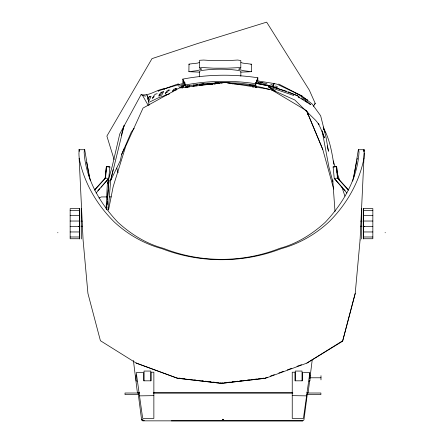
<?xml version="1.0" encoding="UTF-8"?>
<svg xmlns="http://www.w3.org/2000/svg" width="443" height="443" viewBox="0 0 443 443"><rect width="100%" height="100%" fill="white"/><g stroke="black" fill="none" stroke-linecap="round" stroke-linejoin="round"><path stroke-width="0.66" d="M106.082 208.67L107.356 183.668L112.262 166.092L119.776 133.93L141.09 94.581C149.413 96.519 156.728 89.309 164.962 88.639M360.081 239.956L364.207 152.896L363.681 149.895L364.185 149.723L364.052 151.44L364.185 149.723L358.354 149.723L353.641 178.213M363.958 158.245L364.207 152.896M182.328 86.053L181.685 87.936M106.824 209.406L106.979 207.363M107.178 204.627L107.433 201.216M107.533 199.848L108.291 189.61M108.397 188.242L109.006 180.052L106.564 209.788M108.308 209.545L110.672 180.312L113.131 169.713M306.811 363.122L342.589 341.254L355.214 293.427L360.081 239.945M94.68 189.687L105.235 178.103L106.37 166.634L109.886 166.945L108.751 178.413L96.076 193.059M106.652 166.64L105.517 178.103L94.581 190.224M105.08 178.535L106.37 166.634L109.886 166.945M309.663 380.504L308.134 392.814L306.755 392.814M309.89 378.66L312.293 359.301M182.942 87.249L181.774 87.144L185.844 85.084L185.213 84.358L181.575 84.818M309.79 373.106L303.422 418.413L292.236 418.413L292.236 372.209L295.032 372.209L295.032 380.819L302.353 380.819L302.353 372.292M309.629 374.246L309.851 372.657L303.361 372.341M207.291 83.173L207.147 84.098L210.624 83.622M147.264 97.2L147.519 95.843L146.312 94.924M108.529 210.076L113.131 186.802L125.746 146.24L143.045 108.059L179.282 88.013L225.243 82.404L271.016 89.503L306.6 110.722L322.77 149.441L333.723 189.078M352.717 181.071L356.792 160.903M357.064 159.563L357.335 158.217M124.394 148.062L121.637 154.491L120.346 160.554L110.523 180.794M110.672 180.312L124.106 125.513L121.188 135.674M199.693 85.277L199.976 84.214M342.589 341.254L355.214 293.427M108.446 181.082L108.541 180.75M203.121 84.691L203.398 83.716M193.176 86.612L193.785 84.785M273.37 85.3L273.995 83.55L277.202 84.22L302.098 96.125L312.138 104.022L320.643 115.745L325.932 136.798L328.462 151.246L327.222 145.858M185.905 87.376L186.287 86.313L187.804 85.721M196.542 85.914L197.152 84.248M227.259 82.763L238.162 83.046L255.628 85.062L255.628 83.727L257.832 77.769C232.968 73.981 207.546 74.396 182.837 79.098L182.837 82.769M255.628 85.062L257.377 79.208L257.377 81.119M255.628 87.293L256.076 86.069L238.367 84.032L234.22 83.921M256.514 86.014L256.076 87.188L256.076 86.069M256.065 87.432L256.508 86.241M182.461 88.179L182.865 87.088M363.947 158.4C359.14 182.671 346.321 204.771 328.717 222.12C315.261 234.535 298.92 243.849 281.216 248.673C243.157 263.391 199.987 263.391 161.933 248.673C144.23 243.849 127.883 234.535 114.427 222.12C96.89 204.827 84.076 182.821 79.242 158.638C79.053 155.775 78.572 152.713 79.435 149.906L78.965 149.723L79.103 151.44M188.995 87.127L189.482 85.466M255.772 82.531L258.712 82.968L258.363 82.902L258.712 82.044L266.924 83.672M199.428 72.148L188.89 71.688L197.556 70.609L201.72 69.147L199.555 67.89L202.639 67.546L213.415 68.178L226.894 68.178L239.386 67.618L240.804 68.012L238.589 69.147L242.753 70.609L251.419 71.688L240.881 72.148M147.652 98.905L148.665 97.078L151.057 96.17L149.13 100.517L148.239 101.325M188.563 85.898L188.153 86.861L187.239 87.288M107.356 183.668L108.446 181.126M121.637 154.491L131.289 132.103L134.196 128.232M147.951 99.625L149.501 96.269M152.525 98.811C153.389 96.557 154.325 93.65 157.265 93.733M168.805 89.713L167.537 92.072L165.51 92.947M162.116 91.751L160.809 94.165L158.838 95.167M175.832 90.411L176.901 88.373L173.628 89.248L172.382 91.767L173.003 91.806M175.749 88.356L174.769 90.084L172.704 90.826M307.547 114.792L308.705 113.103M313.339 106.331L315.272 103.512L309.314 90.112L266.658 22.15L197.694 43.497L151.999 58.631L106.885 136.079L114.106 159.574M273.995 83.55L272.539 86.723L297.469 95.544L298.759 96.618M97.848 190.745L99.642 188.724M100.987 187.206L108.751 178.413L105.235 178.103M188.89 71.688L188.995 64.085L197.556 63.111L199.339 62.48M154.336 96.663L152.431 97.798M335.008 211.499L332.887 181.94L328.878 166.895L322.083 130.624L324.464 137.917C321.795 131.792 320.167 125.087 315.516 120.186L294.794 99.974L275.795 91.513L268.469 86.806L269.433 86.075L286.355 91.175M275.513 91.153L268.469 86.806L269.477 86.075L270.612 86.778M314.17 104.304L315.272 103.512M179.515 87.559L185.844 85.084M240.97 62.48L242.753 63.111L251.419 64.191L250.871 64.385M342.732 340.717L306.8 363.144L265.65 378.217L221.572 383.372L177.488 378.261L136.328 363.166L100.417 340.722L87.93 293.427L83.079 239.956L79.142 158.245M298.205 97.659L299.379 96.973L299.042 97.394L310.831 104.703L300.836 96.369M149.38 102.128L157.946 98.008L169.586 93.816M98.977 198.032L101.342 196.941L106.724 196.925M196.011 85.172L193.386 85.887M265.296 377.968L267.234 377.259M270.468 376.074L274.35 374.651M278.874 372.995L283.398 371.339M287.274 369.916L291.804 368.26M296.971 366.361L301.5 364.705M202.689 83.943L200.037 84.558M158.522 90.942L158.001 91.103L178.324 83.849L179.016 84.58C179.936 84.469 175.81 85.61 179.016 84.58L163.91 88.993L164.419 89.392M179.393 84.486L185.119 82.83M78.455 226.65L79.734 226.334L70.155 226.334M218.211 82.725L214.694 83.079M144.352 420.628L142.524 420.772L141.588 419.632L138.122 393.019M199.904 85.333L203.763 84.613M200.59 85.289L201.681 85.1M218.416 83.528L219.783 83.301M221.146 83.079L225.243 82.404L230.62 83.461M182.837 79.098L185.523 84.967C208.62 80.571 232.387 80.183 255.628 83.727M185.645 87.227L189.687 86.612M193.059 86.097L197.102 85.482M199.799 85.073L212.823 84.026M209.965 84.425L212.557 84.081M206.997 84.059L210.923 83.478M178.557 86.119L185.7 85.128M207.634 83.378L209.401 83.134M262.754 378.289L264.028 378.128M222.796 382.94L220.154 382.935M224.834 382.702L226.196 382.547M228.234 382.309L230.271 382.076M232.309 381.838L233.666 381.678M235.709 381.445L237.747 381.207M239.785 380.969L241.823 380.736M243.86 380.498L245.217 380.343M247.255 380.105L249.298 379.867M251.336 379.634L253.374 379.396M254.731 379.236L256.768 379.003M258.806 378.765L260.844 378.527M221.406 383.35L265.65 378.217M214.894 83.035L216.217 82.885M217.541 82.736L218.864 82.586M220.188 82.442L221.511 82.293M213.864 83.937L215.819 83.716M169.979 89.995L166.784 91.025L165.272 93.916L167.039 94.564M346.924 193.059L334.249 178.413L333.114 166.945L336.63 166.634L337.92 178.535M358.354 149.723L358.431 149.717A61.893 2.78 -87.1 0 1 358.996 152.287C357.501 178.739 343.164 203.359 325.228 222.32C312.249 234.181 296.832 243.811 279.716 248.346C242.614 263.031 200.529 263.031 163.428 248.346C146.312 243.811 130.895 234.181 117.916 222.32C99.98 203.359 85.643 178.739 84.148 152.287A61.893 2.78 87.1 0 1 84.713 149.717L89.392 177.538M214.202 83.943L215.575 83.854M142.74 372.341L136.25 372.657L142.679 418.413L153.865 418.413L153.865 372.209L151.069 372.209L151.069 380.819L143.748 380.819L143.748 372.292M84.79 149.723L78.976 149.728M139.512 395.865L153.865 395.643M109.332 196.897L111.287 196.88M333.114 166.945L336.63 166.634L337.765 178.103L348.32 189.687M337.765 178.103L334.249 178.413L342.013 187.206M171.33 420.85L302.641 420.85L303.671 420.329L303.976 419.626L307.442 393.019L320.893 393.019L320.893 394.597L306.877 394.597M70.155 210.386L79.734 210.386M363.266 210.386L372.845 210.386M70.155 215.414L79.734 215.414M363.266 215.414L372.845 215.414M70.155 221.035L79.734 221.035M363.266 221.035L372.845 221.035M80.969 221.14L82.298 221.14M360.702 221.14L362.031 221.14M80.969 226.229L82.298 226.229M360.702 226.229L362.031 226.229M372.845 226.334L363.266 226.334L364.545 226.65M70.155 231.96L79.734 231.96L79.734 208.636L70.155 208.636L70.155 238.738L79.734 238.738L79.734 232.226M372.845 231.96L363.266 231.96L363.266 208.636L372.845 208.636L372.845 238.738L363.266 238.738L363.266 232.226M70.155 236.983L79.734 236.983M363.266 236.983L372.845 236.983M309.674 377.785L320.981 377.785M139.479 392.814L137.413 392.814L133.404 360.486M153.25 392.814L292.302 392.814M139.501 393.019L125.015 393.019L125.015 394.597L138.371 394.597M153.317 393.019L292.878 393.019M142.917 420.85L302.641 420.85L301.207 420.628M292.236 395.643L306.589 395.865M223.172 82.653L202.8 83.672L185.523 86.302L185.523 84.967M252.266 86.906L253.612 87.061M178.955 378.067L180.312 378.228M183.025 378.549L184.382 378.704M190.484 379.424L191.841 379.585M194.555 379.906L195.911 380.061M197.943 380.304L199.3 380.459M202.014 380.781L203.37 380.941M205.408 381.179L207.44 381.417M209.478 381.661L210.835 381.816M212.867 382.06L214.899 382.298M177.178 378.145L221.572 383.372M255.7 82.83L256.923 82.979M216.937 382.536L218.222 382.697M257.051 80.809L274.228 83.55L272.711 86.723L255.844 83.301M260.24 82.326L262.605 82.752M263.242 83.971L277.534 87.692M258.363 82.902L262.206 83.622M141.09 94.581L142.607 95.527L145.642 96.114M231.966 83.727L233.306 83.993M257.97 83.688L269.477 86.075L270.523 86.778M249.243 84.812L262.627 87.609L269.682 89.652M189.438 64.385L188.89 64.191M270.8 84.558L273.835 85.327M271.609 90.211L275.457 91.33M275.54 85.953L277.379 86.54M268.469 86.806L293.814 95.511M177.488 378.261L136.079 363L136.328 363.166M288.277 91.845L298.233 96.286M294.628 92.554L302.098 96.125L278.713 84.054M304.291 98.329L305.46 98.977M306.622 99.631L307.785 100.284L303.128 97.443M301.672 98.518L303.389 99.681M305.105 100.838L307.398 102.383M309.114 103.54L310.831 104.703M318.727 123.962L318.495 123.769L319.181 124.422M348.42 190.224L337.483 178.103L336.348 166.64M343.358 188.724L345.152 190.745M142.607 95.527L148.233 105.451M323.739 128.476C329.742 139.551 331.879 152.11 333.823 164.403M306.6 110.722L322.77 149.441M323.595 128.409L324.675 131.366M323.18 127.003L325.112 132.512M339.787 180.766L337.007 172.438M341.719 186.531L344.936 196.144M333.23 160.947L335.118 166.695M116.714 168.058L118.12 172.626M86.623 162.249L90.289 180.395M147.519 95.843L149.103 105.129M332.82 179.924L332.887 181.94M385.166 232.425L385.166 232.774M363.343 208.409L363.343 238.954M361.626 208.409L361.626 238.954M320.981 375.692L320.981 379.873M310 374.856L310 380.709L309.009 381.285M302.037 380.819L302.037 371.062L295.26 371.062L295.26 380.819M257.832 77.769L257.832 81.446M251.419 64.191L251.419 71.688M240.804 68.012L240.804 60.514L237.669 60.049L226.894 60.674L213.415 60.674L203.636 60.054L199.821 60.281L199.505 60.514L199.505 68.012M240.837 76.163L240.837 71.578A20.013 2.348 0 0 0 238.018 70.376L230.426 69.507A20.932 2.453 0 0 0 209.971 69.507L202.379 70.376A20.013 2.348 0 0 0 199.56 71.578L199.56 76.816M184.969 85.1L184.969 83.982L183.385 80.515L183.385 83.068M150.808 380.819L150.808 371.062L144.03 371.062L144.03 380.819M137.092 381.285L136.095 380.709L136.095 374.856M81.374 208.409L81.374 238.954M79.657 208.409L79.657 238.954M57.834 232.425L57.834 232.774M163.517 91.695L161.778 95.046L158.832 96.17L160.405 92.875L163.517 91.695M222.679 419.261L222.386 419.643L223.732 419.643L222.679 419.261M142.995 420.003L141.688 420.003L141.588 419.626L142.995 420.003"/></g></svg>
